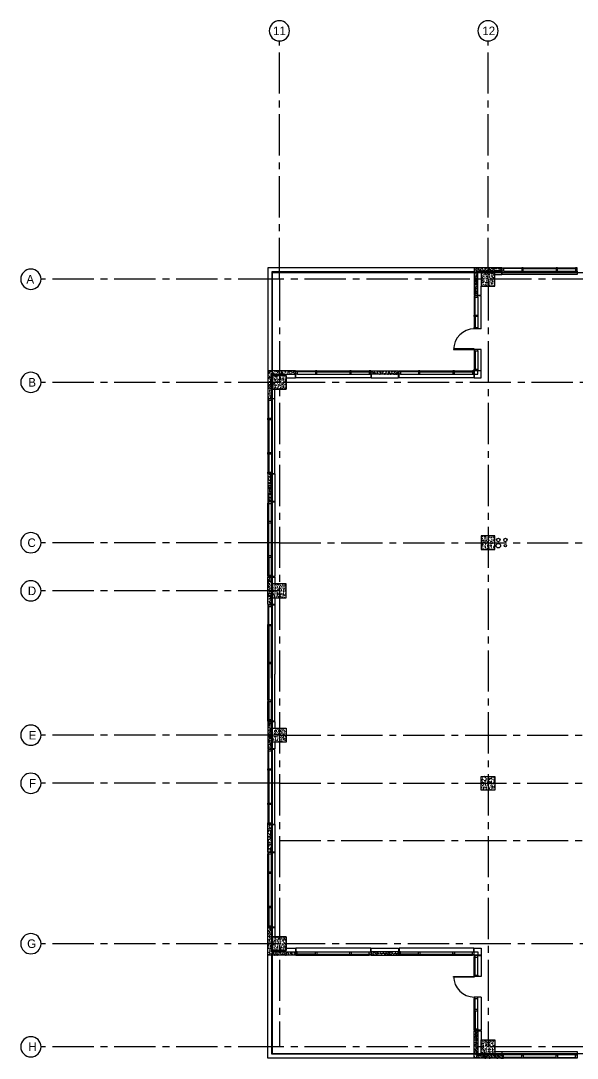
# Model space of a CAD drawing. Header units: inches. Extents: x 2704 to 5969, y 5310 to 7121.
# Drawn here: x 2704 to 3675, y 5310 to 7121 of the extents above; entities that cross this region are included whole.
import ezdxf
from ezdxf.enums import TextEntityAlignment as Align

# ---------------------------------------------------------------- set-up
doc = ezdxf.new("R2010")
doc.units = ezdxf.units.IN
doc.header["$LTSCALE"] = 96
doc.header["$MEASUREMENT"] = 0
doc.linetypes.add('CENTER2', pattern=[1.125, 0.75, -0.125, 0.125, -0.125])
doc.layers.get('0').update_dxf_attribs({"linetype": 'CONTINUOUS'})
for name, color, linetype in [('A_0_BLDGRD', 35, 'CENTER2'), ('A_0_COL-GRID', 40, 'CONTINUOUS'), ('A_0_DIMGRD', 9, 'CENTER2'), ('A_1-8_COL', 7, 'CONTINUOUS'), ('A_1-8_COL_H', 6, 'CONTINUOUS'), ('A_1-8_CW_GLASS', 1, 'CONTINUOUS'), ('A_1-8_CW_GYP', 2, 'CONTINUOUS'), ('A_1-8_CW_MULL', 2, 'CONTINUOUS'), ('A_1-8_CW_PC', 2, 'CONTINUOUS'), ('A_1-8_CW_PC_H', 6, 'CONTINUOUS'), ('A_1-8_CW_SILL', 9, 'CONTINUOUS'), ('A_1-8_SLEEVE', 9, 'CONTINUOUS'), ('A_1_CW_SLAB', 66, 'CONTINUOUS'), ('A_2-8_CW_GLASS', 1, 'CONTINUOUS'), ('A_2-8_CW_GYP', 2, 'CONTINUOUS'), ('A_2-8_CW_MULL', 2, 'CONTINUOUS'), ('A_2-8_CW_SILL', 9, 'CONTINUOUS'), ('A_8-9_COPING', 1, 'CONTINUOUS'), ('A_8_COL', 7, 'CONTINUOUS'), ('A_8_COL_H', 6, 'CONTINUOUS'), ('A_8_CW_GLASS', 1, 'CONTINUOUS'), ('A_8_CW_GYP', 2, 'CONTINUOUS'), ('A_8_CW_MULL', 2, 'CONTINUOUS'), ('A_8_CW_PC_H', 6, 'CONTINUOUS'), ('A_8_CW_PC_P', 2, 'CONTINUOUS'), ('A_8_CW_SILL', 9, 'CONTINUOUS')]:
    doc.layers.add(name, color=color, linetype=linetype)
doc.styles.add('AVANT', font='AVGARDN.TTF')

# ---------------------------------------------------------------- blocks, each defined once
blk = doc.blocks.new('COL_1-8_24X24')
at = {"layer": 'A_1-8_COL_H'}
h = blk.add_hatch(dxfattribs=at)
h.set_pattern_fill('AR-CONC,_I', color=256, style=2)
h.set_pattern_definition([(50, (-6180, -6718.462), (7.172602, -0.6275213), [0.75, -8.25]), (355, (-6180, -6718.462), (-1.3875133, 7.5219213), [0.6, -6.6]), (100.4514, (-6179.402, -6718.5144), (5.785094, 6.8943954), [0.637402, -7.011421]), (46.1842, (-6180, -6716.462), (10.6724105, -1.65519), [1.125, -12.375]), (96.6356, (-6179.111, -6716.6), (9.346627, 9.741179), [0.956103, -10.51713]), (351.1842, (-6180, -6716.462), (9.34662, 9.741186), [0.9, -9.9]), (21, (-6179, -6716.962), (5.9690705, -4.026189), [0.75, -8.25]), (326, (-6179, -6716.962), (2.4331533, 7.2515005), [0.6, -6.6]), (71.4514, (-6178.5026, -6717.2976), (8.4022263, 3.225305), [0.637402, -7.011421]), (37.5, (-6180, -6718.462), (0.12159855, 3.32893854), [0, -6.52, 0, -6.7, 0, -6.625]), (7.5, (-6180, -6718.462), (2.6306954, 3.9441171), [0, -3.82, 0, -6.37, 0, -2.525]), (327.5, (-6182.23, -6718.462), (5.3382244, -0.2255487), [0, -2.5, 0, -7.8, 0, -10.35]), (317.5, (-6183.23, -6718.462), (5.8318617, 1.0010498), [0, -3.25, 0, -5.18, 0, -7.35])])
h.paths.add_polyline_path([(-12, -12), (12, -12), (12, 12), (-12, 12)])
at = {"layer": 'A_1-8_COL'}
blk.add_lwpolyline([(-12, -12), (12, -12), (12, 12), (-12, 12)], close=True, dxfattribs=at)
blk = doc.blocks.new('MUL_1-8_EX2')
at = {"layer": 'A_1-8_CW_MULL'}
blk.add_lwpolyline([(-1.25, -6), (-1.25, 0), (1.25, 0), (1.25, -0.5), (0.5, -0.5), (0.5, -1.5), (1.25, -1.5), (1.25, -6)], close=True, dxfattribs=at)
blk = doc.blocks.new('MUL_1-8_EX1')
at = {"layer": 'A_1-8_CW_MULL'}
blk.add_lwpolyline([(0.5, -1.5), (1.25, -1.5), (1.25, -6), (-1.25, -6), (-1.25, -1.5), (-0.5, -1.5), (-0.5, -0.5), (-1.25, -0.5), (-1.25, 0), (1.25, 0), (1.25, -0.5), (0.5, -0.5)], close=True, dxfattribs=at)
blk = doc.blocks.new('PRE_1-8_COL1')
at = {"layer": 'A_1-8_CW_PC_H'}
h = blk.add_hatch(dxfattribs=at)
h.set_pattern_fill('AR-CONC', color=256, style=0)
h.set_pattern_definition([(50, (-5100, -6744), (7.172602, -0.6275213), [0.75, -8.25]), (355, (-5100, -6744), (-1.3875133, 7.5219213), [0.6, -6.6]), (100.4514, (-5099.402, -6744.052), (5.785094, 6.8943954), [0.637402, -7.011421]), (46.1842, (-5100, -6742), (10.6724105, -1.65519), [1.125, -12.375]), (96.6356, (-5099.111, -6742.138), (9.346627, 9.741179), [0.956103, -10.51713]), (351.1842, (-5100, -6742), (9.34662, 9.741186), [0.9, -9.9]), (21, (-5099, -6742.5), (5.9690705, -4.026189), [0.75, -8.25]), (326, (-5099, -6742.5), (2.433153, 7.2515005), [0.6, -6.6]), (71.4514, (-5098.5026, -6742.8355), (8.4022263, 3.225305), [0.637402, -7.011421]), (37.5, (-5100, -6744), (0.12159855, 3.3289385), [0, -6.52, 0, -6.7, 0, -6.625]), (7.5, (-5100, -6744), (2.6306954, 3.9441171), [0, -3.82, 0, -6.37, 0, -2.525]), (327.5, (-5102.23, -6744), (5.3382244, -0.2255487), [0, -2.5, 0, -7.8, 0, -10.35]), (317.5, (-5103.23, -6744), (5.8318617, 1.0010498), [0, -3.25, 0, -5.18, 0, -7.35])])
h.paths.add_polyline_path([(-24, -6), (24, -6), (24, 0), (-24, 0)])
at = {"layer": 'A_1-8_CW_PC'}
blk.add_lwpolyline([(-24, -6), (24, -6), (24, 0), (-24, 0)], close=True, dxfattribs=at)
blk = doc.blocks.new('PRE_8_COL2')
at = {"layer": 'A_8_CW_PC_H'}
h = blk.add_hatch(dxfattribs=at)
h.set_pattern_fill('AR-CONC', color=256, angle=90, style=0)
h.set_pattern_definition([(140, (-4476, -6744), (0.6275213, 7.172602), [0.75, -8.25]), (85, (-4476, -6744), (-7.5219213, -1.3875133), [0.6, -6.6]), (190.4514, (-4475.948, -6743.402), (-6.8943954, 5.785094), [0.637402, -7.011421]), (136.1842, (-4478, -6744), (1.65519, 10.6724105), [1.125, -12.375]), (186.6356, (-4477.862, -6743.111), (-9.741179, 9.346627), [0.956103, -10.51713]), (81.1842, (-4478, -6744), (-9.741186, 9.34662), [0.9, -9.9]), (111, (-4477.5, -6743), (4.026189, 5.9690705), [0.75, -8.25]), (56, (-4477.5, -6743), (-7.2515005, 2.433153), [0.6, -6.6]), (161.4514, (-4477.1645, -6742.5026), (-3.225305, 8.402226), [0.637402, -7.011421]), (127.5, (-4476, -6744), (-3.3289385, 0.12159855), [0, -6.52, 0, -6.7, 0, -6.625]), (97.5, (-4476, -6744), (-3.9441171, 2.6306954), [0, -3.82, 0, -6.37, 0, -2.525]), (57.5, (-4476, -6746.23), (0.2255487, 5.3382244), [0, -2.5, 0, -7.8, 0, -10.35]), (47.5, (-4476, -6747.23), (-1.0010498, 5.8318617), [0, -3.25, 0, -5.18, 0, -7.35])])
h.paths.add_polyline_path([(6, -48), (6, -6), (48, -6), (48, 0), (0, 0), (0, -48)])
at = {"layer": 'A_8_CW_PC_P'}
blk.add_lwpolyline([(6, -48), (6, -6), (48, -6), (48, 0), (0, 0), (0, -48)], close=True, dxfattribs=at)
blk = doc.blocks.new('MUL_8_EX1')
at = {"layer": 'A_8_CW_MULL'}
blk.add_lwpolyline([(-0.5, -1.5), (-1.25, -1.5), (-1.25, -6), (1.25, -6), (1.25, -1.5), (0.5, -1.5), (0.5, -0.5), (1.25, -0.5), (1.25, 0), (-1.25, 0), (-1.25, -0.5), (-0.5, -0.5)], close=True, dxfattribs=at)
blk = doc.blocks.new('MUL_8_EX2')
at = {"layer": 'A_8_CW_MULL'}
blk.add_lwpolyline([(-1.25, -6), (-1.25, 0), (1.25, 0), (1.25, -0.5), (0.5, -0.5), (0.5, -1.5), (1.25, -1.5), (1.25, -6)], close=True, dxfattribs=at)
blk = doc.blocks.new('PRE_8_COL1')
at = {"layer": 'A_8_CW_PC_H'}
h = blk.add_hatch(dxfattribs=at)
h.set_pattern_fill('AR-CONC', color=256, style=0)
h.set_pattern_definition([(50, (-5100, -6744), (7.172602, -0.6275213), [0.75, -8.25]), (355, (-5100, -6744), (-1.3875133, 7.5219213), [0.6, -6.6]), (100.4514, (-5099.402, -6744.052), (5.785094, 6.8943954), [0.637402, -7.011421]), (46.1842, (-5100, -6742), (10.6724105, -1.65519), [1.125, -12.375]), (96.6356, (-5099.111, -6742.138), (9.346627, 9.741179), [0.956103, -10.51713]), (351.1842, (-5100, -6742), (9.34662, 9.741186), [0.9, -9.9]), (21, (-5099, -6742.5), (5.9690705, -4.026189), [0.75, -8.25]), (326, (-5099, -6742.5), (2.433153, 7.2515005), [0.6, -6.6]), (71.4514, (-5098.5026, -6742.8355), (8.4022263, 3.225305), [0.637402, -7.011421]), (37.5, (-5100, -6744), (0.12159855, 3.3289385), [0, -6.52, 0, -6.7, 0, -6.625]), (7.5, (-5100, -6744), (2.6306954, 3.9441171), [0, -3.82, 0, -6.37, 0, -2.525]), (327.5, (-5102.23, -6744), (5.3382244, -0.2255487), [0, -2.5, 0, -7.8, 0, -10.35]), (317.5, (-5103.23, -6744), (5.8318617, 1.0010498), [0, -3.25, 0, -5.18, 0, -7.35])])
h.paths.add_polyline_path([(-24, -6), (24, -6), (24, 0), (-24, 0)])
at = {"layer": 'A_8_CW_PC_P'}
blk.add_lwpolyline([(-24, -6), (24, -6), (24, 0), (-24, 0)], close=True, dxfattribs=at)
blk = doc.blocks.new('MUL_2-8_EX1')
at = {"layer": 'A_2-8_CW_MULL'}
blk.add_lwpolyline([(-0.5, -1.5), (-1.25, -1.5), (-1.25, -6), (1.25, -6), (1.25, -1.5), (0.5, -1.5), (0.5, -0.5), (1.25, -0.5), (1.25, 0), (-1.25, 0), (-1.25, -0.5), (-0.5, -0.5)], close=True, dxfattribs=at)
blk = doc.blocks.new('MUL_2-8_EX2')
at = {"layer": 'A_2-8_CW_MULL'}
blk.add_lwpolyline([(-1.25, -6), (-1.25, 0), (1.25, 0), (1.25, -0.5), (0.5, -0.5), (0.5, -1.5), (1.25, -1.5), (1.25, -6)], close=True, dxfattribs=at)
blk = doc.blocks.new('COL_8_24X24')
at = {"layer": 'A_8_COL_H'}
h = blk.add_hatch(dxfattribs=at)
h.set_pattern_fill('AR-CONC,_I', color=256, style=2)
h.set_pattern_definition([(50, (-6180, -6718.462), (7.172602, -0.6275213), [0.75, -8.25]), (355, (-6180, -6718.462), (-1.3875133, 7.5219213), [0.6, -6.6]), (100.4514, (-6179.402, -6718.5144), (5.785094, 6.8943954), [0.637402, -7.011421]), (46.1842, (-6180, -6716.462), (10.6724105, -1.65519), [1.125, -12.375]), (96.6356, (-6179.111, -6716.6), (9.346627, 9.741179), [0.956103, -10.51713]), (351.1842, (-6180, -6716.462), (9.34662, 9.741186), [0.9, -9.9]), (21, (-6179, -6716.962), (5.9690705, -4.026189), [0.75, -8.25]), (326, (-6179, -6716.962), (2.4331533, 7.2515005), [0.6, -6.6]), (71.4514, (-6178.5026, -6717.2976), (8.4022263, 3.225305), [0.637402, -7.011421]), (37.5, (-6180, -6718.462), (0.12159855, 3.32893854), [0, -6.52, 0, -6.7, 0, -6.625]), (7.5, (-6180, -6718.462), (2.6306954, 3.9441171), [0, -3.82, 0, -6.37, 0, -2.525]), (327.5, (-6182.23, -6718.462), (5.3382244, -0.2255487), [0, -2.5, 0, -7.8, 0, -10.35]), (317.5, (-6183.23, -6718.462), (5.8318617, 1.0010498), [0, -3.25, 0, -5.18, 0, -7.35])])
h.paths.add_polyline_path([(-12, -12), (12, -12), (12, 12), (-12, 12)])
at = {"layer": 'A_8_COL'}
blk.add_lwpolyline([(-12, -12), (12, -12), (12, 12), (-12, 12)], close=True, dxfattribs=at)
blk = doc.blocks.new('grid-bbl')
at = {"color": 1, "linetype": 'Continuous'}
blk.add_circle((0, 0.25), 0.184, dxfattribs=at)
at = {"style": 'AVANT'}
blk.add_attdef('-', text='', height=0.156, dxfattribs=at).set_placement((0, 0.25), align=Align.MIDDLE_CENTER)

msp = doc.modelspace()

# ---------------------------------------------------------------- linework, layer by layer
at = {"layer": 'A_0_BLDGRD'}
for p, q in [((5323, 6670), (3155, 6670)), ((3155, 6670), (3155, 5330)), ((3519, 6670), (3519, 5330)), ((5503, 6490), (3155, 6490)), ((3155, 6210), (5683, 6210)), ((3155, 5874), (5683, 5874)), ((3155, 5790), (5683, 5790)), ((3155, 5690), (5711, 5690)), ((5503, 5510), (3155, 5510)), ((5323, 5330), (3155, 5330))]:
    msp.add_line(p, q, dxfattribs=at)
at = {"layer": 'A_0_DIMGRD'}
for p, q in [((3155, 6670), (3155, 7086)), ((3519, 6670), (3519, 7086)), ((3155, 6670), (2739, 6670)), ((3155, 6490), (2739, 6490)), ((3155, 6210), (2739, 6210)), ((3155, 6126), (2739, 6126)), ((3155, 5874), (2739, 5874)), ((3155, 5790), (2739, 5790)), ((3155, 5510), (2739, 5510)), ((3155, 5330), (2739, 5330))]:
    msp.add_line(p, q, dxfattribs=at)
at = {"layer": 'A_1-8_CW_GLASS'}
for p, q in [((3546.3, 6689.5), (3577.8, 6689.5)), ((3577.8, 6688.5), (3546.3, 6688.5)), ((3580.3, 6689.5), (3637.8, 6689.5)), ((3580.3, 6688.5), (3637.8, 6688.5)), ((3671.8, 6689.5), (3640.3, 6689.5)), ((3640.3, 6688.5), (3671.8, 6688.5)), ((3135.5, 6458.8), (3135.5, 6427.3)), ((3136.5, 6427.3), (3136.5, 6458.8)), ((3135.5, 6424.8), (3135.5, 6367.3)), ((3136.5, 6424.8), (3136.5, 6367.3)), ((3135.5, 6333.3), (3135.5, 6364.8)), ((3136.5, 6364.8), (3136.5, 6333.3)), ((3135.5, 6278.8), (3135.5, 6247.3)), ((3136.5, 6247.3), (3136.5, 6278.8)), ((3135.5, 6187.3), (3135.5, 6244.8)), ((3136.5, 6187.3), (3136.5, 6244.8)), ((3135.5, 6153.3), (3135.5, 6184.8)), ((3136.5, 6184.8), (3136.5, 6153.3)), ((3135.5, 6098.8), (3135.5, 6067.3)), ((3136.5, 6067.3), (3136.5, 6098.8)), ((3135.5, 6001.3), (3135.5, 6064.8)), ((3136.5, 6064.8), (3136.5, 6001.3)), ((3135.5, 5973.8), (3135.5, 5998.8)), ((3136.5, 5998.8), (3136.5, 5973.8)), ((3135.5, 5901.3), (3135.5, 5932.8)), ((3136.5, 5932.8), (3136.5, 5901.3))]:
    msp.add_line(p, q, dxfattribs=at)
at = {"layer": 'A_1-8_CW_GYP'}
for points in [[(3141, 6330), (3147, 6330), (3147, 6282), (3141, 6282)], [(3141, 6150), (3147, 6150), (3147, 6138)], [(3147, 6114), (3147, 6102), (3141, 6102)]]:
    msp.add_lwpolyline(points, dxfattribs=at)
at = {"layer": 'A_1-8_CW_SILL'}
for p, q in [((3546.3, 6690), (3671.8, 6690)), ((3546.3, 6684), (3671.8, 6684)), ((3135, 6458.8), (3135, 6333.3)), ((3141, 6458.8), (3141, 6333.3)), ((3135, 6153.3), (3135, 6278.8)), ((3141, 6153.3), (3141, 6278.8)), ((3135, 6098.8), (3135, 6067.3)), ((3141, 6098.8), (3141, 6067.3)), ((3135, 5973.8), (3135, 6064.8)), ((3141, 5973.8), (3141, 6064.8)), ((3141, 5901.3), (3141, 5932.8))]:
    msp.add_line(p, q, dxfattribs=at)
for points in [[(3674.3, 6684), (3674.3, 6678), (3543.8, 6678), (3543.8, 6684)], [(3141, 6330.8), (3147, 6330.8), (3147, 6461.3), (3141, 6461.3)], [(3141, 6281.3), (3147, 6281.3), (3147, 6150.8), (3141, 6150.8)], [(3141, 6101.3), (3147, 6101.3), (3147, 5980.5)]]:
    msp.add_lwpolyline(points, dxfattribs=at)
at = {"layer": 'A_1-8_SLEEVE'}
for centre, radius in [((3537, 6214.8), 3), ((3549.3, 6214.8), 3), ((3537, 6204.8), 4), ((3549.3, 6204.8), 2)]:
    msp.add_circle(centre, radius, dxfattribs=at)
at = {"layer": 'A_1_CW_SLAB'}
msp.add_lwpolyline([(4975, 5318), (3143, 5318), (3143, 6682), (4975, 6682)], dxfattribs=at)
at = {"layer": 'A_2-8_CW_GLASS'}
for p, q in [((3135.5, 5973.8), (3135.5, 5935.3)), ((3136.5, 5973.8), (3136.5, 5935.3)), ((3135.5, 5846.8), (3135.5, 5815.3)), ((3136.5, 5815.3), (3136.5, 5846.8)), ((3135.5, 5812.8), (3135.5, 5755.3)), ((3136.5, 5812.8), (3136.5, 5755.3)), ((3135.5, 5721.3), (3135.5, 5752.8)), ((3136.5, 5752.8), (3136.5, 5721.3)), ((3135.5, 5666.8), (3135.5, 5635.3)), ((3136.5, 5635.3), (3136.5, 5666.8)), ((3135.5, 5575.3), (3135.5, 5632.8)), ((3136.5, 5575.3), (3136.5, 5632.8)), ((3135.5, 5541.3), (3135.5, 5572.8)), ((3136.5, 5572.8), (3136.5, 5541.3)), ((3577.8, 5311.5), (3546.3, 5311.5)), ((3546.3, 5310.5), (3577.8, 5310.5)), ((3637.8, 5311.5), (3580.3, 5311.5)), ((3637.8, 5310.5), (3580.3, 5310.5)), ((3640.3, 5311.5), (3671.8, 5311.5)), ((3671.8, 5310.5), (3640.3, 5310.5))]:
    msp.add_line(p, q, dxfattribs=at)
at = {"layer": 'A_2-8_CW_GYP'}
msp.add_lwpolyline([(3141, 5718), (3147, 5718), (3147, 5670), (3141, 5670)], dxfattribs=at)
at = {"layer": 'A_2-8_CW_SILL'}
for p, q in [((3135, 5935.3), (3135, 5973.8)), ((3141, 5973.8), (3141, 5935.3)), ((3135, 5901.3), (3135, 5932.8)), ((3135, 5846.8), (3135, 5721.3)), ((3141, 5846.8), (3141, 5721.3)), ((3135, 5541.3), (3135, 5666.8)), ((3141, 5541.3), (3141, 5666.8)), ((3671.8, 5316), (3546.3, 5316)), ((3671.8, 5310), (3546.3, 5310))]:
    msp.add_line(p, q, dxfattribs=at)
for points in [[(3141, 5898.8), (3147, 5898.8), (3147, 5980.5)], [(3141, 5718.8), (3147, 5718.8), (3147, 5849.3), (3141, 5849.3)], [(3141, 5669.3), (3147, 5669.3), (3147, 5538.8), (3141, 5538.8)], [(3543.8, 5316), (3543.8, 5322), (3674.3, 5322), (3674.3, 5316)]]:
    msp.add_lwpolyline(points, dxfattribs=at)
at = {"layer": 'A_2-8_CW_SILL', "color": 2}
for points in [[(3141, 5898), (3147, 5898), (3147, 5886)], [(3147, 5862), (3147, 5850), (3141, 5850)]]:
    msp.add_lwpolyline(points, dxfattribs=at)
at = {"layer": 'A_8-9_COPING'}
for points in [[(3495, 6690), (3135, 6690), (3135, 6510)], [(3495, 6683), (3142, 6683), (3142, 6510)], [(3495, 5310), (3135, 5310), (3135, 5490)], [(3495, 5317), (3142, 5317), (3142, 5490)]]:
    msp.add_lwpolyline(points, dxfattribs=at)
at = {"layer": 'A_8_COL'}
for points in [[(3167, 6502), (3143, 6502), (3143, 6478), (3167, 6478)], [(3167, 5498), (3143, 5498), (3143, 5522), (3167, 5522)]]:
    msp.add_lwpolyline(points, close=True, dxfattribs=at)
at = {"layer": 'A_8_CW_GLASS'}
for p, q in [((3495.5, 6638.8), (3495.5, 6607.3)), ((3496.5, 6607.3), (3496.5, 6638.8)), ((3495.5, 6604.8), (3495.5, 6585.8)), ((3496.5, 6604.8), (3496.5, 6585.8)), ((3495.5, 6513.3), (3495.5, 6544.8)), ((3496.5, 6544.8), (3496.5, 6513.3)), ((3186.3, 6509.5), (3217.8, 6509.5)), ((3217.8, 6508.5), (3186.3, 6508.5)), ((3220.3, 6509.5), (3277.8, 6509.5)), ((3220.3, 6508.5), (3277.8, 6508.5)), ((3311.8, 6509.5), (3280.3, 6509.5)), ((3280.3, 6508.5), (3311.8, 6508.5)), ((3366.3, 6509.5), (3397.8, 6509.5)), ((3397.8, 6508.5), (3366.3, 6508.5)), ((3400.3, 6509.5), (3457.8, 6509.5)), ((3400.3, 6508.5), (3457.8, 6508.5)), ((3491.8, 6509.5), (3460.3, 6509.5)), ((3460.3, 6508.5), (3491.8, 6508.5)), ((3217.8, 5491.5), (3186.3, 5491.5)), ((3186.3, 5490.5), (3217.8, 5490.5)), ((3220.3, 5491.5), (3277.8, 5491.5)), ((3220.3, 5490.5), (3277.8, 5490.5)), ((3280.3, 5491.5), (3311.8, 5491.5)), ((3311.8, 5490.5), (3280.3, 5490.5)), ((3397.8, 5491.5), (3366.3, 5491.5)), ((3366.3, 5490.5), (3397.8, 5490.5)), ((3400.3, 5491.5), (3457.8, 5491.5)), ((3400.3, 5490.5), (3457.8, 5490.5)), ((3460.3, 5491.5), (3491.8, 5491.5)), ((3491.8, 5490.5), (3460.3, 5490.5)), ((3495.5, 5486.8), (3495.5, 5455.3)), ((3496.5, 5455.3), (3496.5, 5486.8)), ((3495.5, 5395.3), (3495.5, 5414.3)), ((3496.5, 5395.3), (3496.5, 5414.3)), ((3495.5, 5361.3), (3495.5, 5392.8)), ((3496.5, 5392.8), (3496.5, 5361.3))]:
    msp.add_line(p, q, dxfattribs=at)
for points in [[(3459, 6547.3), (3495, 6547.3), (3495, 6548.3), (3459, 6548.3)], [(3459, 5452.8), (3495, 5452.8), (3495, 5451.8), (3459, 5451.8)]]:
    msp.add_lwpolyline(points, close=True, dxfattribs=at)
for centre, start, end in [((3495, 6547.3), 90, 180), ((3495, 5452.8), 180, 270)]:
    msp.add_arc(centre, 36, start, end, dxfattribs=at)
at = {"layer": 'A_8_CW_GYP'}
for points in [[(3531, 6678), (3543, 6678), (3543, 6684)], [(3501, 6642), (3507, 6642), (3507, 6658)], [(3167, 6498), (3183, 6498), (3183, 6504)], [(3315, 6504), (3315, 6498), (3363, 6498), (3363, 6504)], [(3141, 6462), (3147, 6462), (3147, 6478)], [(3141, 5538), (3147, 5538), (3147, 5522)], [(3167, 5502), (3183, 5502), (3183, 5496)], [(3315, 5496), (3315, 5502), (3363, 5502), (3363, 5496)], [(3501, 5358), (3507, 5358), (3507, 5342)], [(3531, 5322), (3543, 5322), (3543, 5316)]]:
    msp.add_lwpolyline(points, dxfattribs=at)
at = {"layer": 'A_8_CW_MULL'}
for points in [[(3495, 6504), (3501, 6504), (3501, 6510), (3495, 6510)], [(3495, 5496), (3501, 5496), (3501, 5490), (3495, 5490)]]:
    msp.add_lwpolyline(points, close=True, dxfattribs=at)
at = {"layer": 'A_8_CW_SILL'}
for p, q in [((3495, 6638.8), (3495, 6585.8)), ((3501, 6638.8), (3501, 6585.8)), ((3507, 6583.3), (3501, 6583.3)), ((3495, 6544.8), (3495, 6513.3)), ((3507, 6547.3), (3501, 6547.3)), ((3501, 6544.8), (3501, 6513.3)), ((3186.3, 6510), (3311.8, 6510)), ((3186.3, 6504), (3311.8, 6504)), ((3366.3, 6510), (3491.8, 6510)), ((3366.3, 6504), (3491.8, 6504)), ((3186.3, 5496), (3311.8, 5496)), ((3186.3, 5490), (3311.8, 5490)), ((3366.3, 5496), (3491.8, 5496)), ((3366.3, 5490), (3491.8, 5490)), ((3495, 5455.3), (3495, 5486.8)), ((3501, 5455.3), (3501, 5486.8)), ((3507, 5452.8), (3501, 5452.8)), ((3507, 5416.8), (3501, 5416.8)), ((3495, 5361.3), (3495, 5414.3)), ((3501, 5361.3), (3501, 5414.3))]:
    msp.add_line(p, q, dxfattribs=at)
for points in [[(3507, 6583.3), (3507, 6641.3), (3501, 6641.3)], [(3501, 6510.8), (3507, 6510.8), (3507, 6547.3)], [(3314.3, 6504), (3314.3, 6498), (3183.8, 6498), (3183.8, 6504)], [(3494.3, 6504), (3494.3, 6498), (3363.8, 6498), (3363.8, 6504)], [(3495, 6504), (3495, 6498), (3507, 6498), (3507, 6510), (3501, 6510)], [(3314.3, 5496), (3314.3, 5502), (3183.8, 5502), (3183.8, 5496)], [(3494.3, 5496), (3494.3, 5502), (3363.8, 5502), (3363.8, 5496)], [(3495, 5496), (3495, 5502), (3507, 5502), (3507, 5490), (3501, 5490)], [(3501, 5489.3), (3507, 5489.3), (3507, 5452.8)], [(3507, 5416.8), (3507, 5358.8), (3501, 5358.8)]]:
    msp.add_lwpolyline(points, dxfattribs=at)

# ---------------------------------------------------------------- block references
for name, p in [('PRE_8_COL2', (3495, 6690)), ('MUL_1-8_EX2', (3545, 6690)), ('COL_1-8_24X24', (3519, 6670)), ('PRE_8_COL2', (3135, 6510)), ('MUL_8_EX1', (3279, 6510)), ('MUL_8_EX1', (3459, 6510)), ('COL_1-8_24X24', (3519, 6210))]:
    msp.add_blockref(name, p)
at = {"xscale": -1}
for name, p in [('MUL_1-8_EX1', (3579, 6690)), ('MUL_1-8_EX1', (3639, 6690)), ('MUL_1-8_EX2', (3673, 6690)), ('MUL_8_EX2', (3313, 6510)), ('PRE_8_COL1', (3339, 6510)), ('MUL_8_EX2', (3493, 6510)), ('COL_8_24X24', (3155, 6490))]:
    msp.add_blockref(name, p, dxfattribs=at)
for name, p, rotation in [('MUL_8_EX2', (3495, 6640), 90), ('MUL_8_EX1', (3495, 6606), 90), ('MUL_8_EX2', (3495, 6546), 90), ('MUL_1-8_EX2', (3135, 6460), 90), ('MUL_1-8_EX2', (3135, 6280), 90), ('MUL_1-8_EX1', (3135, 6246), 90), ('MUL_1-8_EX1', (3135, 6186), 90), ('PRE_1-8_COL1', (3135, 6126), 90), ('MUL_2-8_EX2', (3135, 6100), 90), ('MUL_2-8_EX1', (3135, 6066), 90), ('MUL_2-8_EX1', (3135, 6000), 90), ('COL_1-8_24X24', (3155, 5874), 90), ('COL_1-8_24X24', (3519, 5790), 180), ('PRE_1-8_COL1', (3135, 5694), 90), ('PRE_8_COL2', (3135, 5490), 180), ('MUL_8_EX1', (3279, 5490), 180), ('MUL_8_EX1', (3459, 5490), 180), ('MUL_8_EX2', (3495, 5415.5), 90), ('PRE_8_COL2', (3495, 5310), 180), ('COL_1-8_24X24', (3519, 5330), 180), ('MUL_2-8_EX2', (3545, 5310), 180), ('MUL_2-8_EX1', (3579, 5310), 180), ('MUL_2-8_EX1', (3639, 5310), 180)]:
    msp.add_blockref(name, p, dxfattribs=dict(at, rotation=rotation))
for name, p, rotation in [('MUL_8_EX2', (3495, 6584.5), 90), ('MUL_1-8_EX1', (3135, 6426), 90), ('MUL_1-8_EX1', (3135, 6366), 90), ('MUL_1-8_EX2', (3135, 6332), 90), ('PRE_1-8_COL1', (3135, 6306), 90), ('MUL_1-8_EX2', (3135, 6152), 90), ('COL_1-8_24X24', (3155, 6126), 90), ('MUL_2-8_EX1', (3135, 5934), 90), ('MUL_2-8_EX2', (3135, 5900), 90), ('PRE_1-8_COL1', (3135, 5874), 90), ('COL_8_24X24', (3155, 5510), 180), ('MUL_8_EX2', (3313, 5490), 180), ('PRE_8_COL1', (3339, 5490), 180), ('MUL_8_EX2', (3493, 5490), 180), ('MUL_8_EX2', (3495, 5454), 90), ('MUL_8_EX1', (3495, 5394), 90), ('MUL_8_EX2', (3495, 5360), 90), ('MUL_2-8_EX2', (3673, 5310), 180)]:
    msp.add_blockref(name, p, dxfattribs=dict(rotation=rotation))
at = {"layer": 'A_0_COL-GRID'}
ref = msp.add_blockref('grid-bbl', (3155, 7079.6), dxfattribs=dict(at, xscale=-96, yscale=96, zscale=96))
ref.add_attrib('-', '11', dxfattribs={"layer": '0', "height": 15, "style": 'AVANT'}).set_placement((3155, 7103.6), align=Align.MIDDLE_CENTER)
ref = msp.add_blockref('grid-bbl', (3519, 7079.6), dxfattribs=dict(at, xscale=-96, yscale=96, zscale=96))
ref.add_attrib('-', '12', dxfattribs={"layer": '0', "height": 15, "style": 'AVANT'}).set_placement((3520.2, 7103.6), align=Align.MIDDLE_CENTER)
ref = msp.add_blockref('grid-bbl', (2721.4, 6646), dxfattribs=dict(at, xscale=-96, yscale=96, zscale=96))
ref.add_attrib('-', 'A', dxfattribs={"layer": '0', "height": 15, "style": 'AVANT'}).set_placement((2720.3, 6670), align=Align.MIDDLE_CENTER)
ref = msp.add_blockref('grid-bbl', (2721.4, 6466), dxfattribs=dict(at, xscale=-96, yscale=96, zscale=96))
ref.add_attrib('-', 'B', dxfattribs={"layer": '0', "height": 15, "style": 'AVANT'}).set_placement((2723.6, 6490), align=Align.MIDDLE_CENTER)
ref = msp.add_blockref('grid-bbl', (2721.4, 6186), dxfattribs=dict(at, xscale=-96, yscale=96, zscale=96))
ref.add_attrib('-', 'C', dxfattribs={"layer": '0', "height": 15, "style": 'AVANT'}).set_placement((2722.7, 6210), align=Align.MIDDLE_CENTER)
ref = msp.add_blockref('grid-bbl', (2721.4, 6102), dxfattribs=dict(at, xscale=-96, yscale=96, zscale=96))
ref.add_attrib('-', 'D', dxfattribs={"layer": '0', "height": 15, "style": 'AVANT'}).set_placement((2723.4, 6126), align=Align.MIDDLE_CENTER)
ref = msp.add_blockref('grid-bbl', (2721.4, 5850), dxfattribs=dict(at, xscale=-96, yscale=96, zscale=96))
ref.add_attrib('-', 'E', dxfattribs={"layer": '0', "height": 15, "style": 'AVANT'}).set_placement((2724.2, 5874), align=Align.MIDDLE_CENTER)
ref = msp.add_blockref('grid-bbl', (2721.4, 5766), dxfattribs=dict(at, xscale=-96, yscale=96, zscale=96))
ref.add_attrib('-', 'F', dxfattribs={"layer": '0', "height": 15, "style": 'AVANT'}).set_placement((2724.2, 5790), align=Align.MIDDLE_CENTER)
ref = msp.add_blockref('grid-bbl', (2721.4, 5486), dxfattribs=dict(at, xscale=-96, yscale=96, zscale=96))
ref.add_attrib('-', 'G', dxfattribs={"layer": '0', "height": 15, "style": 'AVANT'}).set_placement((2722.7, 5510), align=Align.MIDDLE_CENTER)
ref = msp.add_blockref('grid-bbl', (2721.4, 5306), dxfattribs=dict(at, xscale=-96, yscale=96, zscale=96))
ref.add_attrib('-', 'H', dxfattribs={"layer": '0', "height": 15, "style": 'AVANT'}).set_placement((2724.2, 5330), align=Align.MIDDLE_CENTER)
at = {"layer": 'A_2-8_CW_MULL', "xscale": -1, "rotation": 90}
for name, p in [('MUL_1-8_EX2', (3135, 5848)), ('MUL_2-8_EX2', (3135, 5668)), ('MUL_2-8_EX1', (3135, 5634)), ('MUL_2-8_EX1', (3135, 5574))]:
    msp.add_blockref(name, p, dxfattribs=at)
at = {"layer": 'A_2-8_CW_MULL', "rotation": 90}
for name, p in [('MUL_1-8_EX1', (3135, 5814)), ('MUL_1-8_EX1', (3135, 5754)), ('MUL_1-8_EX2', (3135, 5720)), ('MUL_2-8_EX2', (3135, 5540))]:
    msp.add_blockref(name, p, dxfattribs=at)
at = {"layer": 'A_8_CW_GLASS'}
for name, p in [('MUL_8_EX2', (3185, 6510)), ('MUL_8_EX1', (3219, 6510)), ('MUL_8_EX2', (3365, 6510)), ('MUL_8_EX1', (3399, 6510))]:
    msp.add_blockref(name, p, dxfattribs=at)
at = {"layer": 'A_8_CW_GLASS', "rotation": 90}
msp.add_blockref('MUL_8_EX2', (3495, 6512), dxfattribs=at)
at = {"layer": 'A_8_CW_GLASS', "xscale": -1}
for name, p, rotation in [('MUL_8_EX2', (3185, 5490), 180), ('MUL_8_EX1', (3219, 5490), 180), ('MUL_8_EX2', (3365, 5490), 180), ('MUL_8_EX1', (3399, 5490), 180), ('MUL_8_EX2', (3495, 5488), 90)]:
    msp.add_blockref(name, p, dxfattribs=dict(at, rotation=rotation))

doc.saveas('drawing.dxf')
